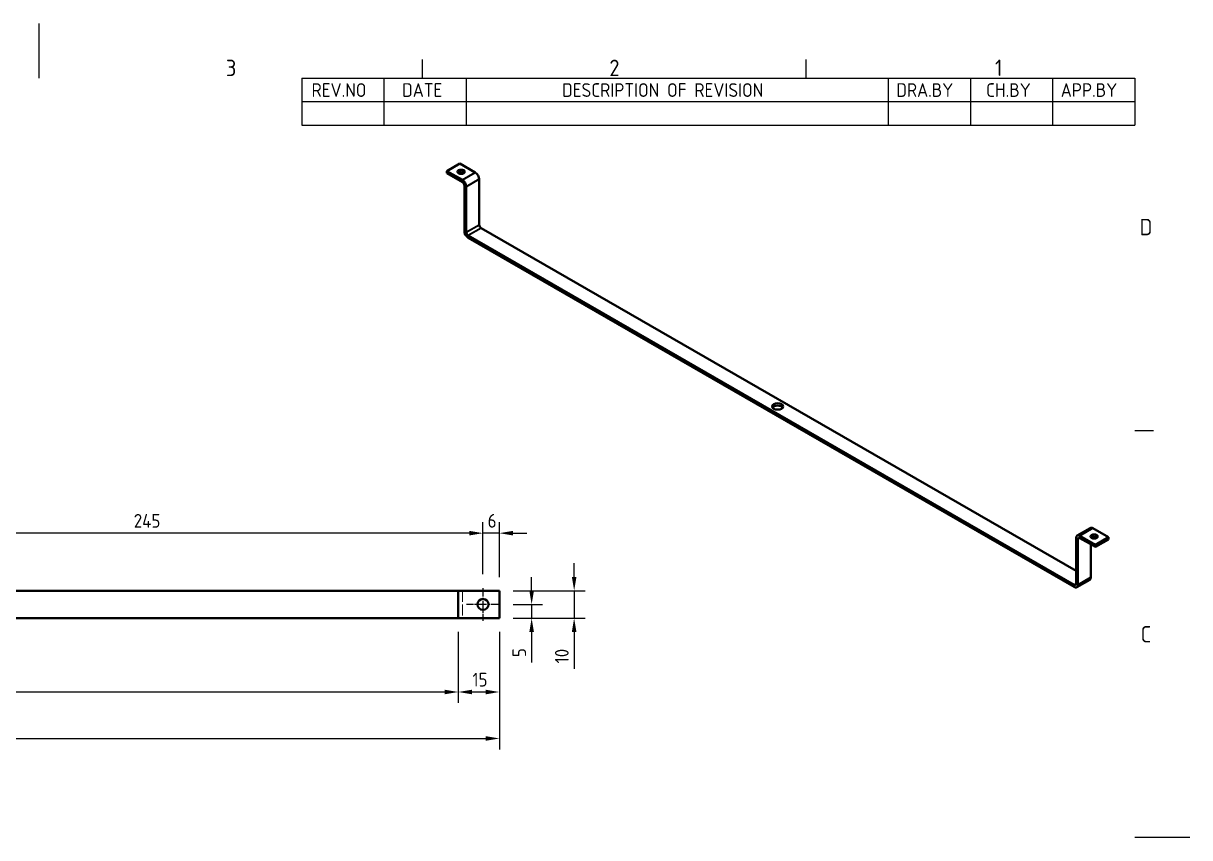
# Model space of a CAD drawing. Header units: millimetres. Extents: x 0 to 840, y 0 to 594.
# Drawn here: x 414.4 to 840, y 297 to 594 of the extents above; entities that cross this region are included whole.
import ezdxf

# ---------------------------------------------------------------- set-up
doc = ezdxf.new("R2010")
doc.units = ezdxf.units.MM
doc.header["$LTSCALE"] = 2
doc.linetypes.add('CHAIN', pattern=[0.35429999999999995, 0.2362, -0.0295, 0.0591, -0.0295])
doc.linetypes.add('DASHED', pattern=[0.2067, 0.1654, -0.0413])
doc.layers.get('0').update_dxf_attribs({"color": 3, "lineweight": 25})
for name, color, linetype, lineweight in [('가려진 것(ISO)', 2, 'DASHED', 18), ('가시적인 것(ISO)', 3, 'Continuous', 40), ('가시적인 좁은 것(ISO)', 3, 'Continuous', 35), ('경계(ISO)', 7, 'Continuous', 25), ('기호(ISO)', 5, 'Continuous', 25), ('중심 표식(ISO)', 1, 'Continuous', 25), ('치수(ISO)', 2, 'Continuous', 25)]:
    doc.layers.add(name, color=color, linetype=linetype, lineweight=lineweight)
doc.styles.add('ISO ProportionalPSTEK', font='isocp.shx')
doc.styles.add('문자 텍스트_PSTEK_POSCO', font='isocp.shx')
doc.styles.add('치수 텍스트_PSTEK_POSCO', font='isocp.shx')
doc.dimstyles.new('치수_PSTEK_POSCO', dxfattribs={"dimscale": 2, "dimtxt": 2.5, "dimasz": 2.5, "dimexe": 2, "dimexo": 2.5, "dimgap": 1, "dimtad": 1, "dimrnd": 1e-08, "dimdsep": 46, "dimtxsty": '치수 텍스트_PSTEK_POSCO', "dimcen": 0.09, "dimdle": 10, "dimclrd": 7, "dimclre": 7, "dimclrt": 2, "dimadec": 1, "dimazin": 2, "dimtfac": 1, "dimtmove": 0, "dimatfit": 3, "dimfxl": 0, "dimtolj": 1, "dimlwd": -1, "dimlwe": -1, "dimarcsym": 0})

# ---------------------------------------------------------------- blocks, each defined once
blk = doc.blocks.new('경계 Default Border')
at = {"layer": '경계(ISO)'}
for p, q in [((280, 287.0000076293945), (280, 290.4000091552734)), ((350, 287.0000076293945), (350, 290.4000091552734)), ((410, 222.7499961853027), (413.4000015258789, 222.7499961853027))]:
    blk.add_line(p, q, dxfattribs=at)
at = {"layer": '경계(ISO)', "flags": 128}
for points in [[(210, 297.0000076293945), (210, 287.0000076293945)], [(420, 148.5000038146973), (410, 148.5000038146973)]]:
    blk.add_lwpolyline(points, dxfattribs=at)
at = {"layer": '경계(ISO)', "color": 2, "char_height": 3.00000011920929, "attachment_point": 7, "style": '문자 텍스트_PSTEK_POSCO'}
for s, insert in [('3', (244.1685395229535, 287.3713945155963)), ('2', (314.127739416884, 287.3713945155963)), ('1', (384.4860661041481, 287.4)), ('D', (410.878270202895, 258.3463944559917)), ('C', (411.0445395201643, 184.0963944559917))]:
    blk.add_mtext(s, dxfattribs=dict(at, insert=insert))
blk = doc.blocks.new('리비전 내역')
at = {"layer": '기호(ISO)'}
for p, q in [((258, 287.0000076293945), (410, 287.0000076293945)), ((258, 287.0000076293945), (258, 282.7200076293945)), ((273, 287.0000076293945), (273, 282.7200076293945)), ((288, 287.0000076293945), (288, 282.7200076293945)), ((365, 287.0000076293945), (365, 282.7200076293945)), ((380, 287.0000076293945), (380, 282.7200076293945)), ((395, 287.0000076293945), (395, 282.7200076293945)), ((410, 287.0000076293945), (410, 282.7200076293945)), ((258, 282.7200076293945), (410, 282.7200076293945)), ((258, 282.7200076293945), (258, 278.4400076293945)), ((273, 282.7200076293945), (273, 278.4400076293945)), ((288, 282.7200076293945), (288, 278.4400076293945)), ((365, 282.7200076293945), (365, 278.4400076293945)), ((380, 282.7200076293945), (380, 278.4400076293945)), ((395, 282.7200076293945), (395, 278.4400076293945)), ((410, 282.7200076293945), (410, 278.4400076293945)), ((258, 278.4400076293945), (410, 278.4400076293945))]:
    blk.add_line(p, q, dxfattribs=at)
at = {"layer": '기호(ISO)', "color": 2, "char_height": 2.5, "attachment_point": 7, "style": 'ISO ProportionalPSTEK'}
for s, insert in [('REV.NO', (259.7871163682308, 283.5831900503393)), ('DATE', (276.3142317728366, 283.5831900503393)), ('DESCRIPTION OF REVISION', (305.5070204333629, 283.5831900503393)), ('DRA.BY', (366.4757339553204, 283.5831900503393)), ('CH.BY', (382.8642915086117, 283.5831900503393)), ('APP.BY', (396.4777339604404, 283.5831900503393))]:
    blk.add_mtext(s, dxfattribs=dict(at, insert=insert))
blk = doc.blocks.new('*D26')
at = {"layer": 'Defpoints', "color": 0}
for p in [(582.1202446996198, 408.0564816661737), (582.1202446996198, 388.0564816661737), (588.1202446996202, 387.0564816661736)]:
    blk.add_point(p, dxfattribs=at)
at = {"layer": '치수(ISO)', "color": 7}
for p, q in [((582.1202446996198, 393.0564816661737), (582.1202446996198, 412.0564816661737)), ((588.1202446996202, 392.0564816661736), (588.1202446996202, 412.0564816661737)), ((577.1202446996198, 408.0564816661737), (572.1202446996198, 408.0564816661737)), ((588.1202446996202, 408.0564816661737), (582.1202446996198, 408.0564816661737)), ((593.1202446996202, 408.0564816661737), (598.1202446996202, 408.0564816661737))]:
    blk.add_line(p, q, dxfattribs=at)
for points in [[(577.1202446996198, 408.889814999507), (577.1202446996198, 407.2231483328404), (582.1202446996198, 408.0564816661737)], [(593.1202446996202, 408.889814999507), (593.1202446996202, 407.2231483328404), (588.1202446996202, 408.0564816661737)]]:
    blk.add_solid(points, dxfattribs=at)
at = {"layer": '치수(ISO)', "color": 2, "insert": (583.8466226523759, 412.5564816661737), "char_height": 5, "attachment_point": 4, "style": '치수 텍스트_PSTEK_POSCO'}
blk.add_mtext('\\A1;6', dxfattribs=at)
blk = doc.blocks.new('*D27')
at = {"layer": 'Defpoints', "color": 0}
for p in [(337.1202446996198, 408.0564816661737), (337.1202446996198, 389.0564816661632), (582.1202446996198, 388.0564816661737)]:
    blk.add_point(p, dxfattribs=at)
at = {"layer": '치수(ISO)', "color": 7}
for p, q in [((337.1202446996198, 394.0564816661632), (337.1202446996198, 412.0564816661737)), ((582.1202446996198, 393.0564816661737), (582.1202446996198, 412.0564816661737)), ((577.1202446996198, 408.0564816661737), (342.1202446996198, 408.0564816661737))]:
    blk.add_line(p, q, dxfattribs=at)
for points in [[(342.1202446996198, 408.889814999507), (342.1202446996198, 407.2231483328404), (337.1202446996198, 408.0564816661737)], [(577.1202446996198, 408.889814999507), (577.1202446996198, 407.2231483328404), (582.1202446996198, 408.0564816661737)]]:
    blk.add_solid(points, dxfattribs=at)
at = {"layer": '치수(ISO)', "color": 2, "insert": (454.703207057058, 412.5569737921579), "char_height": 5, "attachment_point": 4, "style": '치수 텍스트_PSTEK_POSCO'}
blk.add_mtext('\\A1;245', dxfattribs=at)
blk = doc.blocks.new('*D31')
at = {"layer": 'Defpoints', "color": 0}
for p in [(573.1202446996202, 377.0564816661731), (588.1202446996202, 377.0564816661736), (573.1202446996202, 350.1198172898305)]:
    blk.add_point(p, dxfattribs=at)
at = {"layer": '치수(ISO)', "color": 7}
for p, q in [((573.1202446996202, 372.0564816661731), (573.1202446996202, 346.1198172898305)), ((588.1202446996202, 372.0564816661736), (588.1202446996202, 346.1198172898305)), ((583.1202446996202, 350.1198172898305), (578.1202446996202, 350.1198172898305))]:
    blk.add_line(p, q, dxfattribs=at)
for points in [[(578.1202446996202, 350.9531506231638), (578.1202446996202, 349.2864839564971), (573.1202446996202, 350.1198172898305)], [(583.1202446996202, 350.9531506231638), (583.1202446996202, 349.2864839564971), (588.1202446996202, 350.1198172898305)]]:
    blk.add_solid(points, dxfattribs=at)
at = {"layer": '치수(ISO)', "color": 2, "insert": (578.266691309027, 354.6198172898305), "char_height": 5, "attachment_point": 4, "style": '치수 텍스트_PSTEK_POSCO'}
blk.add_mtext('\\A1;15', dxfattribs=at)
blk = doc.blocks.new('*D32')
at = {"layer": 'Defpoints', "color": 0}
for p in [(101.1202446996203, 377.0564816661727), (573.1202446996202, 377.0564816661731), (101.1202446996203, 350.1198172898304)]:
    blk.add_point(p, dxfattribs=at)
at = {"layer": '치수(ISO)', "color": 7}
for p, q in [((101.1202446996203, 372.0564816661727), (101.1202446996203, 346.1198172898304)), ((573.1202446996202, 372.0564816661731), (573.1202446996202, 346.1198172898304)), ((568.1202446996202, 350.1198172898304), (106.1202446996203, 350.1198172898304))]:
    blk.add_line(p, q, dxfattribs=at)
for points in [[(106.1202446996203, 350.9531506231637), (106.1202446996203, 349.2864839564971), (101.1202446996203, 350.1198172898304)], [(568.1202446996202, 350.9531506231637), (568.1202446996202, 349.2864839564971), (573.1202446996202, 350.1198172898304)]]:
    blk.add_solid(points, dxfattribs=at)
at = {"layer": '치수(ISO)', "color": 2, "insert": (332.2200970618251, 354.6203094158146), "char_height": 5, "attachment_point": 4, "style": '치수 텍스트_PSTEK_POSCO'}
blk.add_mtext('\\A1;472', dxfattribs=at)
blk = doc.blocks.new('*D36')
at = {"layer": 'Defpoints', "color": 0}
for p in [(86.1202446996203, 377.0564816661736), (588.1202446996202, 377.0564816661736), (588.1202446996202, 333.1737773145459)]:
    blk.add_point(p, dxfattribs=at)
at = {"layer": '치수(ISO)', "color": 7}
for p, q in [((86.1202446996203, 372.0564816661736), (86.1202446996203, 329.1737773145459)), ((588.1202446996202, 372.0564816661736), (588.1202446996202, 329.1737773145459)), ((91.1202446996203, 333.1737773145459), (583.1202446996202, 333.1737773145459))]:
    blk.add_line(p, q, dxfattribs=at)
for points in [[(91.1202446996203, 334.0071106478792), (91.1202446996203, 332.3404439812126), (86.1202446996203, 333.1737773145459)], [(583.1202446996202, 334.0071106478792), (583.1202446996202, 332.3404439812126), (588.1202446996202, 333.1737773145459)]]:
    blk.add_solid(points, dxfattribs=at)
at = {"layer": '치수(ISO)', "color": 2, "insert": (332.4700970618251, 337.6742694405302), "char_height": 5, "attachment_point": 4, "style": '치수 텍스트_PSTEK_POSCO'}
blk.add_mtext('\\A1;502', dxfattribs=at)
blk = doc.blocks.new('*D37')
at = {"layer": 'Defpoints', "color": 0}
for p in [(588.1202446996202, 382.0564816661736), (599.87968174368, 382.0564816661736), (588.1202446996202, 377.0564816661736)]:
    blk.add_point(p, dxfattribs=at)
at = {"layer": '치수(ISO)', "color": 7}
for p, q in [((599.87968174368, 387.0564816661736), (599.87968174368, 392.0564816661736)), ((593.1202446996202, 382.0564816661736), (603.87968174368, 382.0564816661736)), ((599.87968174368, 382.0564816661736), (599.87968174368, 377.0564816661736)), ((593.1202446996202, 377.0564816661736), (603.87968174368, 377.0564816661736)), ((599.87968174368, 372.0564816661736), (599.87968174368, 360.849374884987))]:
    blk.add_line(p, q, dxfattribs=at)
for points in [[(599.0463484103466, 387.0564816661736), (600.7130150770133, 387.0564816661736), (599.87968174368, 382.0564816661736)], [(599.0463484103466, 372.0564816661736), (600.7130150770133, 372.0564816661736), (599.87968174368, 377.0564816661736)]]:
    blk.add_solid(points, dxfattribs=at)
at = {"layer": '치수(ISO)', "color": 2, "insert": (595.3796817436798, 362.8493748849871), "char_height": 5, "attachment_point": 4, "rotation": 90, "style": '치수 텍스트_PSTEK_POSCO'}
blk.add_mtext('\\A1;5', dxfattribs=at)
blk = doc.blocks.new('*D38')
at = {"layer": 'Defpoints', "color": 0}
for p in [(588.1202446996202, 387.0564816661736), (588.1202446996202, 377.0564816661736), (615.3984145836038, 377.0564816661736)]:
    blk.add_point(p, dxfattribs=at)
at = {"layer": '치수(ISO)', "color": 7}
for p, q in [((615.3984145836038, 392.0564816661736), (615.3984145836038, 397.0564816661736)), ((593.1202446996202, 387.0564816661736), (619.3984145836038, 387.0564816661736)), ((615.3984145836038, 387.0564816661736), (615.3984145836038, 377.0564816661736)), ((593.1202446996202, 377.0564816661736), (619.3984145836038, 377.0564816661736)), ((615.3984145836038, 372.0564816661736), (615.3984145836038, 358.5525446582996))]:
    blk.add_line(p, q, dxfattribs=at)
for points in [[(614.5650812502704, 392.0564816661736), (616.2317479169371, 392.0564816661736), (615.3984145836038, 387.0564816661736)], [(614.5650812502704, 372.0564816661736), (616.2317479169371, 372.0564816661736), (615.3984145836038, 377.0564816661736)]]:
    blk.add_solid(points, dxfattribs=at)
at = {"layer": '치수(ISO)', "color": 2, "insert": (610.8984145836037, 360.5525446582996), "char_height": 5, "attachment_point": 4, "rotation": 90, "style": '치수 텍스트_PSTEK_POSCO'}
blk.add_mtext('\\A1;10', dxfattribs=at)

msp = doc.modelspace()

# ---------------------------------------------------------------- linework, layer by layer
at = {"layer": '가려진 것(ISO)', "ltscale": 12.09482383728027}
msp.add_line((574.6202446996201, 387.0564816661727), (574.6202446996201, 377.0564816661727), dxfattribs=at)
at = {"layer": '가시적인 것(ISO)'}
for p, q in [((568.9648736809223, 540.125913415029), (573.678918888832, 542.8405515069784)), ((573.678918888832, 542.8405515069784), (579.3357731383252, 539.5829857966402)), ((574.6217279304154, 536.8683477046908), (568.9648736809223, 540.125913415029)), ((568.9648736809223, 539.3083662901865), (568.9648736809223, 540.125913415029)), ((568.9648736809223, 539.3083662901865), (574.6217279304154, 536.0508005798483)), ((580.7499867006984, 537.1335001193705), (580.7499867006985, 520.5100419142389)), ((575.3288347116022, 534.8260577412135), (575.3288347116022, 518.2025995360818)), ((576.0359414927889, 534.4188620274211), (576.0359414927889, 517.7954038222895)), ((581.4570934818852, 519.285299075604), (798.5388753061889, 394.2762149413753)), ((797.8317685250023, 389.2541344712706), (576.7430482739755, 516.5706609836548)), ((797.8317685250023, 388.436587346428), (576.7430482739755, 515.7531138588122)), ((798.9550244453933, 407.2067195321583), (803.669069653303, 409.9213576241076)), ((804.6671340764717, 409.8232850015024), (810.323988325965, 406.5657192911642)), ((798.5388753061889, 406.2879440874525), (798.5388753061889, 389.6644858823208)), ((799.2459820873756, 389.2572901685286), (799.2459820873755, 405.8807483736603)), ((805.6099431180553, 403.8510811992149), (799.9530888685621, 407.108646909553)), ((805.6099431180553, 403.0335340743724), (799.9530888685621, 406.2910997847105)), ((810.323988325965, 406.5657192911642), (805.6099431180553, 403.8510811992149)), ((810.323988325965, 405.7481721663217), (805.6099431180553, 403.0335340743724)), ((810.323988325965, 405.7481721663217), (810.323988325965, 406.5657192911642)), ((803.9600272952852, 403.9836574065552), (803.9600272952853, 391.9719282604779)), ((805.6099431180553, 403.0335340743724), (805.6099431180553, 403.8510811992149)), ((803.5438781560808, 391.053152815772), (798.8298329481711, 388.3385147238228)), ((102.6202446996204, 387.0564816661632), (571.6202446996205, 387.0564816661633)), ((573.1202446996206, 387.0564816661637), (571.6202446996206, 387.0564816661633)), ((576.1202446996202, 387.0564816661737), (573.1202446996202, 387.0564816661727)), ((573.1202446996202, 377.0564816661727), (573.1202446996202, 387.0564816661727)), ((576.1202446996202, 387.0564816661737), (588.1202446996202, 387.0564816661737)), ((588.1202446996202, 387.0564816661737), (588.1202446996202, 377.0564816661736)), ((571.6202446996205, 377.0564816661632), (102.6202446996204, 377.0564816661632)), ((573.1202446996206, 377.0564816661636), (571.6202446996206, 377.0564816661632)), ((573.1202446996203, 377.0564816661727), (576.1202446996202, 377.0564816661736)), ((588.1202446996202, 377.0564816661736), (576.1202446996202, 377.0564816661736))]:
    msp.add_line(p, q, dxfattribs=at)
msp.add_circle((582.1202446996198, 382.0564816661737), 2, dxfattribs=at)
for centre, major_axis, ratio in [((574.1503234096234, 539.8544496058347), (1.333333333333333, -2.775557561562891e-15), 0.5758617009853131), ((689.6444310034434, 454.2697167734375), (2, 2.775557561562891e-16), 0.5758617009853118), ((805.1385385972634, 406.8371831003588), (1.333333333333333, 1.436351038108796e-14), 0.5758617009853044)]:
    msp.add_ellipse(centre, major_axis=major_axis, ratio=ratio, dxfattribs=at)
for centre, major_axis, ratio, start_param, end_param in [((574.1503234096234, 539.0369024809921), (-1.333333333333343, -7.729927808952654e-14), 0.5758617009853135, 3.70300828911386, 5.721769671654815), ((574.6217279304154, 535.2332534550058), (-0.9980644231689282, 1.733166872290314), 0.5780931159158108, 3.928924525409863, 5.499720852204799), ((579.3357731383252, 537.9478915469551), (0.9980644231687128, -1.73316687229042), 0.5780931159158107, 0.787331871820613, 2.358128198615454), ((574.6217279304154, 535.2332534550058), (0.4990322115843589, -0.8665834361452136), 0.5780931159158107, 0.7873318718205873, 2.358128198615503), ((581.4570934818852, 520.1028462004466), (0.4990322115844521, -0.8665834361451366), 0.5780931159158107, 3.928924525409863, 5.499720852204749), ((576.7430482739755, 517.3882081084972), (0.9980644231688922, -1.733166872290253), 0.5780931159158108, 3.928924525409908, 5.4997208522048), ((576.7430482739755, 517.3882081084973), (0.4990322115844521, -0.8665834361451366), 0.5780931159158107, 3.928924525409863, 5.499720852204749), ((689.6444310034434, 453.452169648595), (2.000000000000001, -1.387778780781446e-16), 0.5758617009853116, 0.3628321100877643, 2.778760543502029), ((804.6671340764717, 408.1881907518174), (-0.9980644231687922, 1.73316687229028), 0.5780931159158106, 5.499720852204995, 6.283185307179537), ((799.9530888685621, 405.473552659868), (-0.9980644231687802, 1.733166872290296), 0.5780931159158108, 5.499720852205023, 7.070517178999909), ((799.9530888685621, 405.4735526598679), (-0.4990322115843899, 0.8665834361451482), 0.5780931159158106, 5.499720852205023, 7.070517178999865), ((805.1385385972634, 406.0196359755162), (-1.333333333333345, -9.006684287271581e-14), 0.5758617009853033, 3.703008289113912, 5.721769671654823), ((802.545813732912, 392.7863196880623), (0.998064423168777, -1.733166872290291), 0.5780931159158107, 0, 0.7873318718203226), ((797.8317685250023, 390.0716815961131), (0.4990322115844124, -0.8665834361451868), 0.5780931159158106, 5.499720852205023, 7.070517178999865), ((797.8317685250023, 390.0716815961131), (0.9980644231687941, -1.73316687229032), 0.5780931159158108, 5.499720852205022, 7.070517178999959)]:
    msp.add_ellipse(centre, major_axis=major_axis, ratio=ratio, start_param=start_param, end_param=end_param, dxfattribs=at)
at = {"layer": '가시적인 좁은 것(ISO)'}
for p, q in [((574.6217279304154, 536.8683477046908), (579.3357731383252, 539.5829857966402)), ((574.6217279304154, 536.0508005798483), (574.6217279304154, 536.8683477046908)), ((580.7499867006984, 537.1335001193705), (576.0359414927889, 534.4188620274211)), ((576.0359414927889, 534.4188620274211), (575.3288347116022, 534.8260577412135)), ((576.0359414927889, 517.7954038222895), (580.7499867006985, 520.5100419142389)), ((581.4570934818852, 519.285299075604), (576.7430482739755, 516.5706609836548)), ((575.3288347116022, 518.2025995360818), (576.0359414927889, 517.7954038222895)), ((576.7430482739755, 516.5706609836548), (576.7430482739755, 515.7531138588122)), ((804.6671340764717, 409.8232850015024), (799.9530888685621, 407.108646909553)), ((799.2459820873755, 405.8807483736603), (798.5388753061889, 406.2879440874525)), ((799.9558288469739, 406.2895219360817), (799.2459820873755, 405.8807483736603)), ((799.9530888685621, 407.108646909553), (799.9530888685621, 406.2910997847105)), ((799.2459820873756, 389.2572901685286), (803.9600272952853, 391.9719282604779)), ((797.8317685250023, 389.2541344712706), (798.5388700181283, 389.6613271398714)), ((797.8317685250023, 388.436587346428), (797.8317685250023, 389.2541344712706)), ((798.5388753061889, 389.6644858823208), (799.2459820873756, 389.2572901685286))]:
    msp.add_line(p, q, dxfattribs=at)
at = {"layer": '중심 표식(ISO)', "linetype": 'CHAIN', "ltscale": 6.667144298553467}
for p, q in [((582.1202446996198, 388.0564816661737), (582.1202446996198, 376.0564816661736)), ((588.1202446996198, 382.0564816661737), (576.1202446996198, 382.0564816661737))]:
    msp.add_line(p, q, dxfattribs=at)

# ---------------------------------------------------------------- block references
at = {"xscale": 2, "yscale": 2, "zscale": 2}
msp.add_blockref('경계 Default Border', (0, 0), dxfattribs=at)
at = {"layer": '기호(ISO)', "xscale": 2, "yscale": 2, "zscale": 2}
msp.add_blockref('리비전 내역', (0, 0), dxfattribs=at)

# ---------------------------------------------------------------- dimensions: what is measured, and where the dimension line sits
at = {"layer": '치수(ISO)', "color": 7}
for base, p1, p2, angle, override, picture, middle in [((337.1202446996198, 408.0564816661737), (582.1202446996198, 388.0564816661737), (337.1202446996198, 389.0564816661632), 180, {"dimdec": 2, "dimtp": 0, "dimtm": -0, "dimtdec": 2, "dimtofl": 0, "dimatfit": 1}, '*D27', (459.6202446996198, 408.0564816661737)), ((582.1202446996198, 408.0564816661737), (588.1202446996202, 387.0564816661736), (582.1202446996198, 388.0564816661737), 180, {"dimdec": 2, "dimtp": 0, "dimtm": -0, "dimtdec": 2, "dimtofl": 1, "dimatfit": 1}, '*D26', (585.12024469962, 408.0564816661737)), ((615.3984145836038, 377.0564816661736), (588.1202446996202, 387.0564816661736), (588.1202446996202, 377.0564816661736), 90, {"dimdec": 2, "dimtp": 0, "dimtm": -0, "dimtdec": 2, "dimtofl": 1, "dimatfit": 1}, '*D38', (615.3984145836037, 362.8045131622366)), ((599.87968174368, 382.0564816661736), (588.1202446996202, 377.0564816661736), (588.1202446996202, 382.0564816661736), 90, {"dimdec": 2, "dimtp": 0, "dimtm": -0, "dimtdec": 2, "dimtofl": 1, "dimatfit": 1}, '*D37', (599.8796817436798, 363.9529282755803)), ((101.1202446996203, 350.1198172898304), (573.1202446996202, 377.0564816661731), (101.1202446996203, 377.0564816661727), 180, {"dimdec": 2, "dimtp": 0, "dimtm": -0, "dimtdec": 2, "dimtofl": 0, "dimatfit": 1}, '*D32', (337.1202446996203, 350.1198172898304)), ((573.1202446996202, 350.1198172898305), (588.1202446996202, 377.0564816661736), (573.1202446996202, 377.0564816661731), 180, {"dimdec": 2, "dimtp": 0, "dimtm": -0, "dimtdec": 2, "dimtofl": 0, "dimatfit": 1}, '*D31', (580.6202446996202, 350.1198172898305))]:
    dim = msp.add_linear_dim(base=base, p1=p1, p2=p2, angle=angle, dimstyle='치수_PSTEK_POSCO', override=override, dxfattribs=at)
    dim.commit()
    dim.dimension.update_dxf_attribs({"geometry": picture, "text_midpoint": middle, "dimtype": 160})
dim = msp.add_linear_dim(base=(588.1202446996202, 333.1737773145459), p1=(86.1202446996203, 377.0564816661736), p2=(588.1202446996202, 377.0564816661736), dimstyle='치수_PSTEK_POSCO', override={"dimdec": 2, "dimtp": 0, "dimtm": -0, "dimtdec": 2, "dimtofl": 0, "dimatfit": 1}, dxfattribs=at)
dim.commit()
dim.dimension.update_dxf_attribs({"geometry": '*D36', "text_midpoint": (337.1202446996203, 333.1737773145459), "dimtype": 160})

doc.saveas('drawing.dxf')
